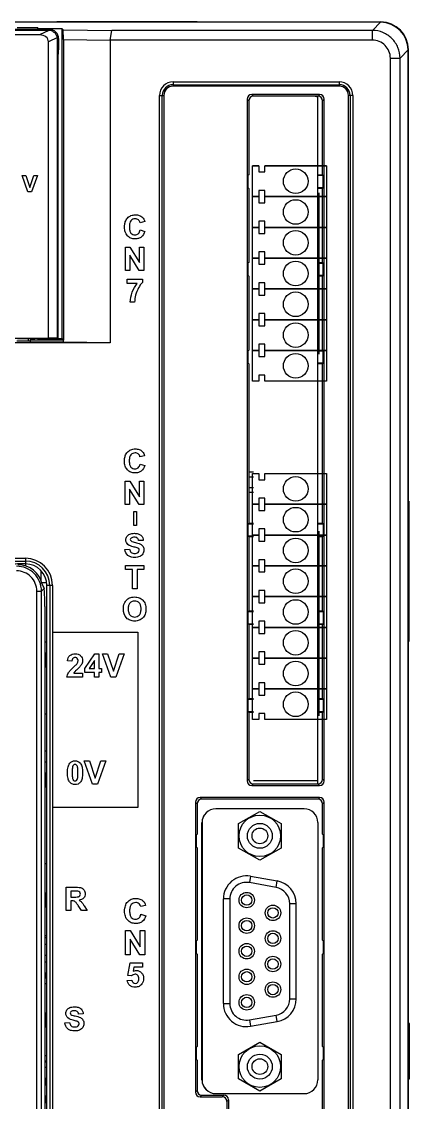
# Model space of a CAD drawing. Extents: x 0 to 94, y 0 to 195.
# Drawn here: x 62.7 to 94.2, y 107.7 to 195.5 of the extents above; entities that cross this region are included whole.
import ezdxf

# ---------------------------------------------------------------- set-up
doc = ezdxf.new("R2010")
doc.units = 0
doc.header["$LTSCALE"] = 4
doc.layers.get('0').update_dxf_attribs({"linetype": 'CONTINUOUS'})

msp = doc.modelspace()

# ---------------------------------------------------------------- linework, layer by layer
at = {"color": 7, "linetype": 'Continuous'}
for p, q in [((5.663, 195.438), (91.913, 195.438)), ((91.888, 195.411), (25.785, 195.411)), ((64.05, 194.976), (62.359, 194.976)), ((64.05, 194.837), (64.05, 194.976)), ((64.05, 194.976), (64.067, 194.889)), ((65.587, 195.468), (76.988, 195.468)), ((91.227, 194.75), (91.888, 195.411)), ((64.988, 194.837), (33.337, 194.837)), ((64.909, 194.758), (33.416, 194.758)), ((64.186, 194.384), (34.139, 194.384)), ((64.067, 194.837), (64.067, 194.889)), ((66.013, 194.889), (64.067, 194.889)), ((64.933, 194.758), (64.186, 194.384)), ((64.988, 194.837), (64.909, 194.758)), ((65.638, 194.182), (64.909, 193.816)), ((65.738, 194.088), (65.658, 194.009)), ((65.738, 194.088), (65.738, 193.188)), ((66.013, 169.721), (66.013, 194.889)), ((66.013, 194.889), (66.101, 194.801)), ((66.135, 194.015), (66.101, 194.801)), ((66.101, 194.801), (70.048, 194.75)), ((69.934, 193.966), (70.048, 194.75)), ((91.227, 194.75), (70.048, 194.75)), ((91.227, 193.967), (91.227, 194.75)), ((64.909, 169.748), (64.909, 193.816)), ((65.658, 169.742), (65.658, 194.009)), ((66.135, 194.015), (66.135, 169.598)), ((66.135, 194.015), (69.934, 193.966)), ((69.934, 193.967), (69.934, 169.363)), ((91.227, 193.967), (69.934, 193.967)), ((65.688, 169.732), (65.688, 192.812)), ((65.698, 193.188), (65.738, 193.188)), ((92.692, 14.623), (92.692, 192.502)), ((92.692, 192.502), (93.475, 192.502)), ((93.475, 192.502), (94.136, 193.163)), ((93.475, 14.623), (93.475, 192.502)), ((94.136, 13.962), (94.136, 193.163)), ((94.163, 13.937), (94.163, 193.188)), ((75.038, 190.57), (75.038, 190.217)), ((75.038, 190.57), (88.538, 190.57)), ((88.538, 190.57), (88.538, 190.217)), ((75.038, 190.345), (88.538, 190.345)), ((88.538, 190.217), (75.038, 190.217)), ((73.935, 17.192), (73.935, 189.467)), ((73.935, 189.467), (74.288, 189.467)), ((74.159, 17.192), (74.159, 189.467)), ((74.288, 189.467), (74.288, 17.192)), ((81.056, 189.165), (81.056, 133.775)), ((81.056, 189.165), (81.188, 189.034)), ((81.188, 189.034), (81.188, 183.032)), ((81.43, 189.539), (81.561, 189.407)), ((86.945, 189.539), (81.43, 189.539)), ((86.814, 189.407), (81.561, 189.407)), ((86.812, 133.532), (86.812, 189.407)), ((86.945, 189.539), (86.814, 189.407)), ((87.319, 189.165), (87.188, 189.034)), ((87.188, 183.032), (87.188, 189.034)), ((87.319, 133.775), (87.319, 189.165)), ((89.288, 17.192), (89.288, 189.467)), ((89.64, 189.467), (89.288, 189.467)), ((89.416, 189.467), (89.416, 17.192)), ((89.64, 189.467), (89.64, 17.192)), ((63.248, 181.633), (62.776, 182.96)), ((62.776, 182.96), (63.066, 182.96)), ((63.066, 182.96), (63.401, 181.978)), ((63.401, 181.978), (63.725, 182.96)), ((64.01, 182.96), (63.538, 181.633)), ((63.725, 182.96), (64.01, 182.96)), ((81.188, 183.032), (81.136, 182.981)), ((81.136, 181.959), (81.136, 182.981)), ((86.812, 183.032), (87.188, 183.032)), ((86.812, 182.98), (87.24, 182.98)), ((87.188, 183.032), (87.24, 182.98)), ((87.24, 181.96), (87.24, 182.98)), ((81.188, 181.907), (81.136, 181.959)), ((81.188, 181.907), (81.188, 175.907)), ((87.24, 181.96), (86.812, 181.96)), ((87.188, 181.907), (86.812, 181.907)), ((87.188, 181.907), (87.24, 181.96)), ((87.188, 175.907), (87.188, 181.907)), ((63.538, 181.633), (63.248, 181.633)), ((72.735, 179.216), (72.356, 179.126)), ((72.369, 178.541), (72.74, 178.423)), ((71.161, 175.258), (71.161, 177.152)), ((71.161, 177.152), (71.533, 177.152)), ((71.533, 177.152), (72.308, 175.887)), ((72.308, 175.887), (72.308, 177.152)), ((72.308, 177.152), (72.664, 177.152)), ((72.664, 177.152), (72.664, 175.258)), ((71.517, 176.493), (71.517, 175.258)), ((72.28, 175.258), (71.517, 176.493)), ((81.188, 175.907), (81.136, 175.856)), ((81.136, 174.834), (81.136, 175.856)), ((86.812, 175.907), (87.188, 175.907)), ((86.812, 175.855), (87.24, 175.855)), ((87.188, 175.907), (87.24, 175.855)), ((87.24, 174.835), (87.24, 175.855)), ((71.517, 175.258), (71.161, 175.258)), ((72.664, 175.258), (72.28, 175.258)), ((81.188, 174.782), (81.136, 174.834)), ((81.188, 174.782), (81.188, 168.782)), ((87.24, 174.835), (86.812, 174.835)), ((87.188, 174.782), (86.812, 174.782)), ((87.188, 174.782), (87.24, 174.835)), ((87.188, 168.782), (87.188, 174.782)), ((71.306, 174.203), (71.306, 174.54)), ((71.306, 174.54), (72.548, 174.54)), ((72.132, 174.203), (71.306, 174.203)), ((72.548, 174.54), (72.548, 174.276)), ((71.911, 172.672), (71.561, 172.672)), ((33.416, 169.748), (64.909, 169.748)), ((62.331, 169.535), (63.45, 169.535)), ((62.382, 169.712), (63.262, 169.712)), ((64.012, 169.719), (63.262, 169.719)), ((63.262, 169.712), (63.262, 169.535)), ((63.45, 169.412), (63.45, 169.719)), ((66.132, 169.598), (63.45, 169.598)), ((64.012, 169.719), (64.012, 169.732)), ((64.012, 169.732), (65.688, 169.732)), ((64.012, 169.721), (66.013, 169.721)), ((65.658, 169.742), (64.909, 169.748)), ((65.688, 169.732), (65.658, 169.742)), ((66.135, 169.598), (66.013, 169.721)), ((66.132, 169.412), (66.132, 169.598)), ((69.934, 169.363), (28.436, 169.363)), ((66.132, 169.412), (63.45, 169.412)), ((69.934, 169.363), (66.132, 169.412)), ((81.188, 168.782), (81.136, 168.731)), ((81.136, 167.709), (81.136, 168.731)), ((86.812, 168.782), (87.188, 168.782)), ((86.812, 168.73), (87.24, 168.73)), ((87.188, 168.782), (87.24, 168.73)), ((87.24, 167.71), (87.24, 168.73)), ((81.188, 167.657), (81.136, 167.709)), ((81.188, 167.657), (81.188, 154.72)), ((87.24, 167.71), (86.812, 167.71)), ((87.188, 167.657), (86.812, 167.657)), ((87.188, 167.657), (87.24, 167.71)), ((87.188, 154.72), (87.188, 167.657)), ((72.727, 160.197), (72.348, 160.106)), ((72.361, 159.521), (72.732, 159.403)), ((71.153, 156.238), (71.153, 158.132)), ((71.153, 158.132), (71.525, 158.132)), ((71.525, 158.132), (72.3, 156.867)), ((72.3, 156.867), (72.3, 158.132)), ((72.3, 158.132), (72.656, 158.132)), ((72.656, 158.132), (72.656, 156.238)), ((81.562, 158.856), (81.188, 158.854)), ((81.188, 158.479), (81.562, 158.481)), ((71.509, 157.473), (71.509, 156.238)), ((72.272, 156.238), (71.509, 157.473)), ((81.188, 157.621), (81.562, 157.619)), ((81.188, 157.246), (81.562, 157.244)), ((94.193, 156.512), (94.193, 145.112)), ((71.509, 156.238), (71.153, 156.238)), ((71.84, 154.527), (71.84, 155.652)), ((71.84, 155.652), (72.065, 155.652)), ((72.065, 155.652), (72.065, 154.527)), ((72.656, 156.238), (72.272, 156.238)), ((81.188, 154.72), (81.135, 154.668)), ((81.135, 153.647), (81.135, 154.668)), ((81.135, 154.668), (81.562, 154.668)), ((81.188, 154.72), (81.562, 154.72)), ((86.812, 154.72), (87.188, 154.72)), ((86.812, 154.661), (87.239, 154.668)), ((87.188, 154.72), (87.239, 154.668)), ((87.239, 154.668), (87.239, 153.647)), ((72.065, 154.527), (71.84, 154.527)), ((72.614, 153.317), (72.232, 153.3)), ((81.562, 153.647), (81.135, 153.647)), ((81.188, 153.595), (81.135, 153.647)), ((81.188, 153.595), (81.188, 147.595)), ((81.562, 153.595), (81.188, 153.595)), ((87.239, 153.647), (86.812, 153.654)), ((87.188, 153.595), (86.812, 153.595)), ((87.188, 153.595), (87.239, 153.647)), ((87.188, 147.595), (87.188, 153.595)), ((71.129, 152.581), (71.501, 152.617)), ((45.047, 151.861), (63.038, 151.861)), ((45.047, 151.637), (63.038, 151.637)), ((63.038, 151.407), (62.863, 151.407)), ((63.038, 151.861), (63.038, 151.236)), ((71.167, 150.952), (71.167, 151.272)), ((71.167, 151.272), (72.672, 151.272)), ((72.672, 151.272), (72.672, 150.952)), ((64.312, 150.056), (64.312, 150.826)), ((71.729, 150.952), (71.167, 150.952)), ((71.729, 149.378), (71.729, 150.952)), ((72.112, 150.952), (72.112, 149.378)), ((72.672, 150.952), (72.112, 150.952)), ((64.342, 149.195), (64.559, 149.412)), ((64.752, 149.875), (64.37, 149.875)), ((64.787, 29.942), (64.787, 149.657)), ((65.241, 149.657), (64.787, 149.657)), ((65.017, 149.657), (65.017, 29.942)), ((65.241, 149.657), (65.241, 29.942)), ((72.112, 149.378), (71.729, 149.378)), ((63.968, 30.885), (63.968, 149.195)), ((63.968, 149.195), (64.342, 149.195)), ((64.342, 30.885), (64.342, 149.195)), ((64.618, 147.957), (64.618, 31.687)), ((81.188, 147.595), (81.135, 147.543)), ((81.135, 146.522), (81.135, 147.543)), ((81.135, 147.543), (81.562, 147.543)), ((81.188, 147.595), (81.562, 147.595)), ((86.812, 147.595), (87.188, 147.595)), ((86.812, 147.536), (87.239, 147.543)), ((87.188, 147.595), (87.239, 147.543)), ((87.239, 147.543), (87.239, 146.522)), ((65.279, 131.62), (65.279, 145.87)), ((65.279, 145.87), (72.179, 145.87)), ((72.179, 145.87), (72.179, 131.62)), ((81.562, 146.522), (81.135, 146.522)), ((81.188, 146.47), (81.135, 146.522)), ((81.188, 146.47), (81.188, 140.47)), ((81.562, 146.47), (81.188, 146.47)), ((87.239, 146.522), (86.812, 146.529)), ((87.188, 146.47), (86.812, 146.47)), ((87.188, 146.47), (87.239, 146.522)), ((87.188, 140.47), (87.188, 146.47)), ((64.787, 145.037), (64.618, 145.037)), ((64.618, 144.175), (64.725, 144.175)), ((64.725, 144.175), (64.725, 143.05)), ((67.868, 142.896), (68.69, 144.099)), ((68.69, 144.099), (68.995, 144.099)), ((68.995, 144.099), (68.995, 142.898)), ((69.966, 142.198), (69.289, 144.091)), ((69.289, 144.091), (69.704, 144.091)), ((69.704, 144.091), (70.183, 142.69)), ((70.183, 142.69), (70.647, 144.091)), ((71.053, 144.091), (70.374, 142.198)), ((70.647, 144.091), (71.053, 144.091)), ((66.818, 143.502), (66.456, 143.539)), ((68.643, 143.545), (68.208, 142.898)), ((68.643, 142.898), (68.643, 143.545)), ((64.618, 143.05), (64.725, 143.05)), ((66.965, 142.535), (67.686, 142.535)), ((67.686, 142.535), (67.686, 142.198)), ((67.868, 142.579), (67.868, 142.896)), ((68.643, 142.579), (67.868, 142.579)), ((68.208, 142.898), (68.643, 142.898)), ((68.643, 142.198), (68.643, 142.579)), ((68.995, 142.898), (69.23, 142.898)), ((68.995, 142.579), (68.995, 142.198)), ((69.23, 142.579), (68.995, 142.579)), ((69.23, 142.898), (69.23, 142.579)), ((67.686, 142.198), (66.413, 142.198)), ((68.995, 142.198), (68.643, 142.198)), ((70.374, 142.198), (69.966, 142.198)), ((81.188, 140.47), (81.135, 140.418)), ((81.135, 139.397), (81.135, 140.418)), ((81.135, 140.418), (81.562, 140.418)), ((81.188, 140.47), (81.562, 140.47)), ((86.812, 140.47), (87.188, 140.47)), ((86.812, 140.411), (87.239, 140.418)), ((87.188, 140.47), (87.239, 140.418)), ((87.239, 140.418), (87.239, 139.397)), ((64.787, 139.188), (64.618, 139.188)), ((81.562, 139.397), (81.135, 139.397)), ((81.188, 139.345), (81.135, 139.397)), ((81.188, 139.345), (81.188, 133.906)), ((81.562, 139.345), (81.188, 139.345)), ((87.239, 139.397), (86.812, 139.404)), ((87.188, 139.345), (86.812, 139.345)), ((87.188, 139.345), (87.239, 139.397)), ((87.188, 133.906), (87.188, 139.345)), ((64.618, 136.229), (64.787, 136.229)), ((64.618, 136.229), (64.787, 136.229)), ((64.618, 135.329), (64.787, 135.329)), ((64.618, 135.329), (64.787, 135.329)), ((68.495, 133.506), (67.818, 135.4)), ((67.818, 135.4), (68.233, 135.4)), ((68.233, 135.4), (68.712, 133.998)), ((68.712, 133.998), (69.176, 135.4)), ((69.581, 135.4), (68.903, 133.506)), ((69.176, 135.4), (69.581, 135.4)), ((64.618, 134.425), (64.725, 134.425)), ((64.725, 134.425), (64.725, 133.3)), ((68.903, 133.506), (68.495, 133.506)), ((81.056, 133.775), (81.188, 133.906)), ((81.43, 133.401), (81.561, 133.532)), ((81.561, 133.532), (86.814, 133.532)), ((86.812, 133.787), (81.562, 133.787)), ((86.945, 133.401), (86.814, 133.532)), ((87.319, 133.775), (87.188, 133.906)), ((64.618, 133.3), (64.725, 133.3)), ((81.43, 133.401), (86.945, 133.401)), ((76.856, 132.045), (76.856, 108.485)), ((76.856, 132.045), (76.988, 131.914)), ((76.988, 131.914), (76.988, 129.452)), ((86.945, 132.419), (77.23, 132.419)), ((77.23, 132.419), (77.361, 132.287)), ((86.814, 132.287), (77.361, 132.287)), ((86.945, 132.419), (86.814, 132.287)), ((87.319, 132.045), (87.188, 131.914)), ((87.188, 129.452), (87.188, 131.914)), ((87.319, 29.412), (87.319, 132.045)), ((72.179, 131.62), (65.279, 131.62)), ((85.684, 131.5), (78.506, 131.5)), ((80.366, 130.304), (82.087, 131.297)), ((82.087, 131.297), (83.809, 130.304)), ((77.382, 109.487), (77.382, 130.375)), ((77.389, 130.382), (77.389, 109.48)), ((80.366, 128.316), (80.366, 130.304)), ((83.809, 130.304), (83.809, 128.316)), ((86.801, 130.382), (86.801, 109.487)), ((76.988, 129.452), (76.936, 129.401)), ((76.936, 128.379), (76.936, 129.401)), ((87.188, 129.452), (87.239, 129.401)), ((87.239, 129.401), (87.239, 128.379)), ((76.988, 128.327), (76.936, 128.379)), ((76.988, 128.327), (76.988, 120.827)), ((82.087, 127.322), (80.366, 128.316)), ((83.809, 128.316), (82.087, 127.322)), ((87.188, 128.327), (87.239, 128.379)), ((87.188, 120.827), (87.188, 128.327)), ((64.787, 127.037), (64.618, 127.037)), ((81.326, 126.027), (81.234, 125.509)), ((81.326, 126.027), (83.501, 125.643)), ((83.409, 125.126), (83.501, 125.643)), ((66.348, 123.243), (66.348, 125.137)), ((66.348, 125.137), (67.153, 125.137)), ((66.731, 124.817), (66.731, 124.336)), ((67.029, 124.817), (66.731, 124.817)), ((83.409, 125.126), (81.234, 125.509)), ((64.618, 124.675), (64.725, 124.675)), ((64.725, 124.675), (64.725, 123.55)), ((66.731, 124.336), (67.013, 124.336)), ((66.731, 124.034), (66.731, 123.243)), ((66.808, 124.034), (66.731, 124.034)), ((79.65, 124.18), (79.125, 124.18)), ((79.125, 115.682), (79.125, 124.18)), ((79.65, 124.18), (79.65, 115.682)), ((64.618, 123.55), (64.725, 123.55)), ((66.731, 123.243), (66.348, 123.243)), ((67.594, 123.243), (67.317, 123.655)), ((68.051, 123.243), (67.594, 123.243)), ((67.82, 123.613), (68.051, 123.243)), ((72.809, 123.651), (72.415, 123.556)), ((72.428, 122.947), (72.815, 122.824)), ((85.05, 123.796), (84.525, 123.796)), ((84.525, 116.066), (84.525, 123.796)), ((85.05, 116.066), (85.05, 123.796)), ((64.787, 121.187), (64.618, 121.187)), ((71.17, 119.635), (71.17, 121.608)), ((71.17, 121.608), (71.557, 121.608)), ((71.557, 121.608), (72.365, 120.29)), ((72.365, 120.29), (72.365, 121.608)), ((72.365, 121.608), (72.735, 121.608)), ((72.735, 121.608), (72.735, 119.635)), ((64.618, 121.041), (64.787, 121.041)), ((64.618, 121.041), (64.787, 121.041)), ((64.618, 120.512), (64.787, 120.512)), ((64.618, 120.512), (64.787, 120.512)), ((71.54, 120.922), (71.54, 119.635)), ((72.335, 119.635), (71.54, 120.922)), ((76.988, 120.827), (76.936, 120.776)), ((76.936, 119.754), (76.936, 120.776)), ((87.188, 120.827), (87.239, 120.776)), ((87.239, 120.776), (87.239, 119.754)), ((64.618, 119.612), (64.787, 119.612)), ((64.618, 119.612), (64.787, 119.612)), ((71.54, 119.635), (71.17, 119.635)), ((72.735, 119.635), (72.335, 119.635)), ((76.988, 119.702), (76.936, 119.754)), ((76.988, 119.702), (76.988, 112.202)), ((87.188, 119.702), (87.239, 119.754)), ((87.188, 112.202), (87.188, 119.702)), ((64.618, 119.084), (64.787, 119.084)), ((64.618, 119.084), (64.787, 119.084)), ((71.362, 117.968), (71.556, 118.995)), ((71.556, 118.995), (72.556, 118.995)), ((71.843, 118.641), (71.784, 118.305)), ((72.556, 118.641), (71.843, 118.641)), ((72.556, 118.995), (72.556, 118.641)), ((64.618, 118.184), (64.787, 118.184)), ((64.618, 118.184), (64.787, 118.184)), ((64.618, 117.775), (64.787, 117.775)), ((64.725, 118.184), (64.725, 117.775)), ((71.669, 117.923), (71.362, 117.968)), ((64.787, 117.287), (64.618, 117.287)), ((71.317, 117.556), (71.694, 117.595)), ((84.525, 116.066), (85.05, 116.066)), ((79.125, 115.682), (79.65, 115.682)), ((64.618, 114.925), (64.725, 114.925)), ((64.725, 114.925), (64.725, 113.8)), ((67.736, 114.846), (67.353, 114.829)), ((81.234, 114.353), (83.409, 114.737)), ((81.234, 114.353), (81.326, 113.836)), ((81.326, 113.836), (83.501, 114.219)), ((83.501, 114.219), (83.409, 114.737)), ((64.618, 113.8), (64.725, 113.8)), ((66.25, 114.11), (66.622, 114.146)), ((94.238, 114.062), (94.163, 114.062)), ((94.163, 114.062), (94.238, 114.062)), ((94.238, 109.562), (94.238, 114.062)), ((80.366, 111.554), (82.087, 112.547)), ((82.087, 112.547), (83.809, 111.554)), ((76.988, 112.202), (76.936, 112.151)), ((76.936, 111.129), (76.936, 112.151)), ((80.366, 109.566), (80.366, 111.554)), ((83.809, 111.554), (83.809, 109.566)), ((87.188, 112.202), (87.239, 112.151)), ((87.239, 112.151), (87.239, 111.129)), ((64.787, 111.438), (64.618, 111.438)), ((64.618, 111.04), (64.787, 111.04)), ((64.618, 111.04), (64.787, 111.04)), ((64.618, 110.935), (64.787, 110.935)), ((64.725, 111.04), (64.725, 110.935)), ((76.988, 111.077), (76.936, 111.129)), ((76.988, 111.077), (76.988, 108.616)), ((87.188, 111.077), (87.239, 111.129)), ((87.188, 29.544), (87.188, 111.077)), ((64.618, 110.511), (64.787, 110.511)), ((64.618, 110.511), (64.787, 110.511)), ((64.618, 109.611), (64.787, 109.611)), ((64.618, 109.611), (64.787, 109.611)), ((64.618, 109.082), (64.787, 109.082)), ((64.618, 109.082), (64.787, 109.082)), ((64.725, 109.611), (64.725, 109.082)), ((82.087, 108.572), (80.366, 109.566)), ((83.809, 109.566), (82.087, 108.572)), ((94.238, 109.562), (94.163, 109.562)), ((94.163, 109.562), (94.238, 109.562)), ((64.618, 108.182), (64.787, 108.182)), ((64.618, 108.182), (64.787, 108.182)), ((64.725, 108.182), (64.725, 107.654)), ((76.856, 108.485), (76.988, 108.616)), ((77.23, 108.111), (77.361, 108.242)), ((77.23, 108.111), (79.033, 108.111)), ((77.361, 108.242), (79.164, 108.242)), ((78.506, 108.362), (85.676, 108.362)), ((79.164, 108.242), (79.033, 108.111)), ((64.618, 107.654), (64.787, 107.654)), ((64.618, 107.654), (64.787, 107.654)), ((79.538, 107.869), (79.406, 107.738)), ((79.406, 107.738), (79.406, 54.912)), ((79.538, 107.869), (79.538, 54.781))]:
    msp.add_line(p, q, dxfattribs=at)
for p, q in [((81.5, 181.25), (81.5, 183.75)), ((81.5, 183.75), (82, 183.75)), ((82, 183.75), (81.5, 183.75)), ((82, 183.75), (82, 183.25)), ((82.5, 183.25), (82.5, 183.75)), ((82.5, 183.75), (87.5, 183.75)), ((87.5, 183.75), (82.5, 183.75)), ((87.5, 183.75), (87.5, 181.25)), ((82, 183.25), (82.5, 183.25)), ((81.5, 178.75), (81.5, 181.25)), ((81.5, 181.25), (82, 181.25)), ((82, 181.25), (81.5, 181.25)), ((82.5, 181.75), (82, 181.75)), ((82, 181.75), (82, 181.25)), ((82, 181.25), (82, 180.75)), ((82.5, 181.25), (82.5, 181.75)), ((82.5, 180.75), (82.5, 181.25)), ((82.5, 181.25), (87.5, 181.25)), ((87.5, 181.25), (82.5, 181.25)), ((86.875, 181.562), (86.875, 179.688)), ((87.5, 181.25), (87.5, 178.75)), ((82, 180.75), (82.5, 180.75)), ((82.5, 179.25), (82, 179.25)), ((82, 179.25), (82, 178.75)), ((82.5, 178.75), (82.5, 179.25)), ((86.875, 179.688), (86.875, 177.812)), ((81.5, 176.25), (81.5, 178.75)), ((81.5, 178.75), (82, 178.75)), ((82, 178.75), (81.5, 178.75)), ((82, 178.75), (82, 178.25)), ((82.5, 178.25), (82.5, 178.75)), ((82.5, 178.75), (87.5, 178.75)), ((87.5, 178.75), (82.5, 178.75)), ((87.5, 178.75), (87.5, 176.25)), ((82, 178.25), (82.5, 178.25)), ((86.875, 177.812), (86.875, 175.938)), ((82.5, 176.75), (82, 176.75)), ((82, 176.75), (82, 176.25)), ((82.5, 176.25), (82.5, 176.75)), ((81.5, 173.75), (81.5, 176.25)), ((81.5, 176.25), (82, 176.25)), ((82, 176.25), (81.5, 176.25)), ((82, 176.25), (82, 175.75)), ((82, 175.75), (82.5, 175.75)), ((82.5, 175.75), (82.5, 176.25)), ((82.5, 176.25), (87.5, 176.25)), ((87.5, 176.25), (82.5, 176.25)), ((86.875, 175.938), (86.875, 174.062)), ((87.5, 176.25), (87.5, 173.75)), ((82.5, 174.25), (82, 174.25)), ((82, 174.25), (82, 173.75)), ((82.5, 173.75), (82.5, 174.25)), ((86.875, 174.062), (86.875, 172.188)), ((81.5, 171.25), (81.5, 173.75)), ((81.5, 173.75), (82, 173.75)), ((82, 173.75), (81.5, 173.75)), ((82, 173.75), (82, 173.25)), ((82, 173.25), (82.5, 173.25)), ((82.5, 173.25), (82.5, 173.75)), ((82.5, 173.75), (87.5, 173.75)), ((87.5, 173.75), (82.5, 173.75)), ((87.5, 173.75), (87.5, 171.25)), ((86.875, 172.188), (86.875, 170.312)), ((81.5, 168.75), (81.5, 171.25)), ((81.5, 171.25), (82, 171.25)), ((82, 171.25), (81.5, 171.25)), ((82.5, 171.75), (82, 171.75)), ((82, 171.75), (82, 171.25)), ((82, 171.25), (82, 170.75)), ((82.5, 171.25), (82.5, 171.75)), ((82.5, 170.75), (82.5, 171.25)), ((82.5, 171.25), (87.5, 171.25)), ((87.5, 171.25), (82.5, 171.25)), ((87.5, 171.25), (87.5, 168.75)), ((82, 170.75), (82.5, 170.75)), ((86.875, 170.312), (86.875, 168.438)), ((81.5, 166.25), (81.5, 168.75)), ((81.5, 168.75), (82, 168.75)), ((82, 168.75), (81.5, 168.75)), ((82.5, 169.25), (82, 169.25)), ((82, 169.25), (82, 168.75)), ((82, 168.75), (82, 168.25)), ((82.5, 168.75), (82.5, 169.25)), ((82.5, 168.25), (82.5, 168.75)), ((82.5, 168.75), (87.5, 168.75)), ((87.5, 168.75), (82.5, 168.75)), ((87.5, 168.75), (87.5, 166.25)), ((82, 168.25), (82.5, 168.25)), ((82, 166.25), (81.5, 166.25)), ((82.5, 166.75), (82, 166.75)), ((82, 166.75), (82, 166.25)), ((82.5, 166.25), (82.5, 166.75)), ((87.5, 166.25), (82.5, 166.25)), ((81.5, 156.25), (81.5, 158.75)), ((81.5, 158.75), (82, 158.75)), ((82, 158.75), (82, 158.25)), ((82, 158.25), (82.5, 158.25)), ((82.5, 158.25), (82.5, 158.75)), ((82.5, 158.75), (87.5, 158.75)), ((87.5, 158.75), (87.5, 156.25)), ((82.5, 156.75), (82, 156.75)), ((82, 156.75), (82, 156.25)), ((82.5, 156.25), (82.5, 156.75)), ((81.5, 153.75), (81.5, 156.25)), ((81.5, 156.25), (82, 156.25)), ((82, 156.25), (81.5, 156.25)), ((82, 156.25), (82, 155.75)), ((82, 155.75), (82.5, 155.75)), ((82.5, 155.75), (82.5, 156.25)), ((82.5, 156.25), (87.5, 156.25)), ((87.5, 156.25), (82.5, 156.25)), ((87.5, 156.25), (87.5, 153.75)), ((81.5, 151.25), (81.5, 153.75)), ((81.5, 153.75), (82, 153.75)), ((82, 153.75), (81.5, 153.75)), ((82.5, 154.25), (82, 154.25)), ((82, 154.25), (82, 153.75)), ((82, 153.75), (82, 153.25)), ((82.5, 153.75), (82.5, 154.25)), ((82.5, 153.25), (82.5, 153.75)), ((82.5, 153.75), (87.5, 153.75)), ((87.5, 153.75), (82.5, 153.75)), ((86.875, 154.062), (86.875, 152.188)), ((87.5, 153.75), (87.5, 151.25)), ((82, 153.25), (82.5, 153.25)), ((86.875, 152.188), (86.875, 150.312)), ((81.5, 148.75), (81.5, 151.25)), ((81.5, 151.25), (82, 151.25)), ((82, 151.25), (81.5, 151.25)), ((82.5, 151.75), (82, 151.75)), ((82, 151.75), (82, 151.25)), ((82, 151.25), (82, 150.75)), ((82.5, 151.25), (82.5, 151.75)), ((82.5, 150.75), (82.5, 151.25)), ((82.5, 151.25), (87.5, 151.25)), ((87.5, 151.25), (82.5, 151.25)), ((87.5, 151.25), (87.5, 148.75)), ((82, 150.75), (82.5, 150.75)), ((86.875, 150.312), (86.875, 148.438)), ((81.5, 146.25), (81.5, 148.75)), ((81.5, 148.75), (82, 148.75)), ((82, 148.75), (81.5, 148.75)), ((82.5, 149.25), (82, 149.25)), ((82, 149.25), (82, 148.75)), ((82, 148.75), (82, 148.25)), ((82.5, 148.75), (82.5, 149.25)), ((82.5, 148.25), (82.5, 148.75)), ((82.5, 148.75), (87.5, 148.75)), ((87.5, 148.75), (82.5, 148.75)), ((86.875, 148.438), (86.875, 146.562)), ((87.5, 148.75), (87.5, 146.25)), ((82, 148.25), (82.5, 148.25)), ((82.5, 146.75), (82, 146.75)), ((82, 146.75), (82, 146.25)), ((82.5, 146.25), (82.5, 146.75)), ((81.5, 143.75), (81.5, 146.25)), ((81.5, 146.25), (82, 146.25)), ((82, 146.25), (81.5, 146.25)), ((82, 146.25), (82, 145.75)), ((82.5, 145.75), (82.5, 146.25)), ((82.5, 146.25), (87.5, 146.25)), ((87.5, 146.25), (82.5, 146.25)), ((86.875, 146.562), (86.875, 144.688)), ((87.5, 146.25), (87.5, 143.75)), ((82, 145.75), (82.5, 145.75)), ((82.5, 144.25), (82, 144.25)), ((82, 144.25), (82, 143.75)), ((82.5, 143.75), (82.5, 144.25)), ((86.875, 144.688), (86.875, 142.812)), ((81.5, 141.25), (81.5, 143.75)), ((81.5, 143.75), (82, 143.75)), ((82, 143.75), (81.5, 143.75)), ((82, 143.75), (82, 143.25)), ((82, 143.25), (82.5, 143.25)), ((82.5, 143.25), (82.5, 143.75)), ((82.5, 143.75), (87.5, 143.75)), ((87.5, 143.75), (82.5, 143.75)), ((87.5, 143.75), (87.5, 141.25)), ((86.875, 142.812), (86.875, 140.938)), ((82.5, 141.75), (82, 141.75)), ((82, 141.75), (82, 141.25)), ((82.5, 141.25), (82.5, 141.75)), ((81.5, 138.75), (81.5, 141.25)), ((81.5, 141.25), (82, 141.25)), ((82, 141.25), (81.5, 141.25)), ((82, 141.25), (82, 140.75)), ((82, 140.75), (82.5, 140.75)), ((82.5, 140.75), (82.5, 141.25)), ((82.5, 141.25), (87.5, 141.25)), ((87.5, 141.25), (82.5, 141.25)), ((86.875, 140.938), (86.875, 139.062)), ((87.5, 141.25), (87.5, 138.75)), ((82, 138.75), (81.5, 138.75)), ((82.5, 139.25), (82, 139.25)), ((82, 139.25), (82, 138.75)), ((82.5, 138.75), (82.5, 139.25)), ((87.5, 138.75), (82.5, 138.75))]:
    msp.add_line(p, q)
for centre in [(85, 182.5), (85, 180), (85, 177.5), (85, 175), (85, 172.5), (85, 170), (85, 167.5), (85, 157.5), (85, 155), (85, 152.5), (85, 150), (85, 147.5), (85, 145), (85, 142.5), (85, 140)]:
    msp.add_circle(centre, 1)
for centre, radius in [((82.087, 129.31), 1.688), ((82.087, 129.31), 1.012), ((82.087, 129.31), 0.637), ((81.022, 124.09), 0.628), ((81.022, 124.09), 0.422), ((83.152, 123.051), 0.628), ((83.152, 123.051), 0.422), ((81.022, 122.012), 0.628), ((81.022, 122.012), 0.422), ((83.152, 120.974), 0.628), ((83.152, 120.974), 0.422), ((81.022, 119.935), 0.628), ((81.022, 119.935), 0.422), ((83.152, 118.896), 0.628), ((83.152, 118.896), 0.422), ((81.022, 117.858), 0.628), ((81.022, 117.858), 0.422), ((83.152, 116.819), 0.628), ((83.152, 116.819), 0.422), ((81.022, 115.78), 0.628), ((81.022, 115.78), 0.422), ((82.087, 110.56), 1.688), ((82.087, 110.56), 1.012), ((82.087, 110.56), 0.637)]:
    msp.add_circle(centre, radius, dxfattribs=at)
for centre, radius, start, end in [((91.913, 193.188), 2.25, 0, 90), ((75.038, 189.467), 1.103, 90, 180), ((88.538, 189.467), 1.103, 0, 90), ((75.038, 189.467), 0.878, 90, 180), ((75.038, 189.467), 0.75, 90, 180), ((88.538, 189.467), 0.878, 0, 90), ((88.538, 189.467), 0.75, 0, 90), ((85.837, 184.949), 4.5, 77.61247, 83.42462), ((63.038, 149.657), 2.204, 0, 90), ((63.038, 149.657), 1.979, 0, 90), ((63.038, 149.657), 1.749, 0, 90), ((78.507, 130.375), 1.125, 130.0993, 180), ((78.506, 130.382), 1.117, 90, 180), ((85.684, 130.382), 1.117, 0, 90), ((81, 124.18), 1.875, 80, 180), ((83.175, 123.796), 1.875, 0, 80), ((81, 124.18), 1.35, 79.99999, 180.00001), ((83.175, 123.796), 1.35, 0.00004, 79.99996), ((83.175, 116.066), 1.35, 280.00004, 359.99996), ((83.175, 116.066), 1.875, 280, 0), ((81, 115.682), 1.875, 180, 280), ((81, 115.682), 1.35, 179.99999, 280.00001), ((78.507, 109.487), 1.125, 180, 229.89984), ((78.506, 109.48), 1.117, 180, 270), ((85.676, 109.487), 1.125, 270, 0)]:
    msp.add_arc(centre, radius, start, end, dxfattribs=at)
for centre, major_axis, ratio, start_param, end_param in [((91.884, 193.159), (1.594, 1.594), 0.998099, -0.784447, 0.784447), ((63.834, 193.54), (-1.021, -0.511), 0.656782, 2.823714, 4.060755), ((64.868, 193.968), (0.318, 0.733), 0.928326, 0.349644, 0.382645), ((64.987, 194.087), (0.531, 0.531), 0.999315, -0.785056, 0.785056), ((64.889, 193.989), (0.711, 0.306), 0.963653, -0.392528, -0.159225), ((65.698, 192.812), (0, 0.375), 0.026186, 0, 1.570796), ((81.433, 189.162), (0.267, -0.267), 0.992433, 2.359993, 3.923193), ((81.564, 189.031), (0.267, -0.267), 0.992433, 2.359993, 3.923193), ((86.811, 189.031), (-0.267, -0.267), 0.992433, 2.359993, 3.923193), ((86.942, 189.162), (0.267, 0.267), 0.992433, -0.7816, 0.7816), ((63.656, 169.722), (0.206, 0), 0.043661, 3.761821, 5.573516), ((62.863, 151.374), (0.75, 0), 0.043661, 1.570796, 2.879793), ((62.429, 149.305), (1.436, 1.436), 0.997265, -0.561581, 0.784029), ((62.533, 149.409), (2.024, -0.685), 0.69432, 0.469516, 0.678456), ((64.54, 147.957), (0, 1.5), 0.052408, -1.570796, -0.244922), ((81.433, 133.778), (0.267, 0.267), 0.992433, 2.359993, 3.923193), ((81.564, 133.909), (0.267, 0.267), 0.992433, 2.359993, 3.923193), ((86.811, 133.909), (-0.267, 0.267), 0.992433, 2.359993, 3.923193), ((86.942, 133.778), (0.267, -0.267), 0.992433, -0.7816, 0.7816), ((77.233, 132.042), (0.267, -0.267), 0.992433, 2.359993, 3.923193), ((77.364, 131.911), (0.267, -0.267), 0.992433, 2.359993, 3.923193), ((86.811, 131.911), (-0.267, -0.267), 0.992433, 2.359993, 3.923193), ((86.942, 132.042), (0.267, 0.267), 0.992433, -0.7816, 0.7816), ((77.233, 108.488), (0.267, 0.267), 0.992433, 2.359993, 3.923193), ((77.364, 108.619), (0.267, 0.267), 0.992433, 2.359993, 3.923193), ((79.03, 107.735), (-0.267, -0.267), 0.992433, 2.359993, 3.923193), ((79.161, 107.866), (0.267, 0.267), 0.992433, -0.7816, 0.7816)]:
    msp.add_ellipse(centre, major_axis=major_axis, ratio=ratio, start_param=start_param, end_param=end_param, dxfattribs=at)
for points, knots in [([(65.638, 194.182), (65.618, 194.26), (65.554, 194.412), (65.39, 194.598), (65.176, 194.722), (65.014, 194.755), (64.933, 194.758)], [0, 0, 0, 0, 0.248634, 0.500091, 0.750257, 1, 1, 1, 1]), ([(93.475, 192.502), (93.475, 192.794), (93.357, 193.385), (92.857, 194.132), (92.11, 194.633), (91.519, 194.75), (91.227, 194.75)], [0, 0, 0, 0, 0.250023, 0.499997, 0.749974, 1, 1, 1, 1]), ([(92.692, 192.502), (92.692, 192.693), (92.616, 193.078), (92.29, 193.565), (91.803, 193.891), (91.418, 193.967), (91.227, 193.967)], [0, 0, 0, 0, 0.250024, 0.500009, 0.749966, 1, 1, 1, 1]), ([(72.74, 178.423), (72.692, 178.249), (72.557, 177.991), (72.226, 177.833), (71.931, 177.798), (71.604, 177.85), (71.31, 178.057), (71.157, 178.32), (71.099, 178.568), (71.086, 178.778), (71.098, 178.978), (71.124, 179.104), (71.139, 179.156)], [0, 0, 0, 0, 0.186077, 0.272669, 0.369265, 0.489564, 0.605613, 0.727841, 0.794395, 0.867411, 0.944385, 1, 1, 1, 1]), ([(71.139, 179.156), (71.143, 179.169), (71.183, 179.298), (71.31, 179.522), (71.561, 179.697), (71.79, 179.761), (72.019, 179.779), (72.29, 179.743), (72.47, 179.633), (72.541, 179.565)], [0, 0, 0, 0, 0.02339, 0.233976, 0.433098, 0.535572, 0.645554, 0.830204, 1, 1, 1, 1]), ([(72.356, 179.126), (72.336, 179.214), (72.263, 179.344), (72.098, 179.431), (71.94, 179.452), (71.762, 179.421), (71.595, 179.295), (71.517, 179.123), (71.489, 178.954), (71.482, 178.8), (71.489, 178.644), (71.505, 178.542), (71.517, 178.496)], [0, 0, 0, 0, 0.154584, 0.231011, 0.312196, 0.422886, 0.530382, 0.656235, 0.733861, 0.823679, 0.918657, 1, 1, 1, 1]), ([(71.517, 178.496), (71.535, 178.422), (71.591, 178.29), (71.758, 178.163), (71.978, 178.119), (72.261, 178.215), (72.344, 178.429), (72.369, 178.541)], [0, 0, 0, 0, 0.184114, 0.336855, 0.492596, 0.720376, 1, 1, 1, 1]), ([(71.561, 172.672), (71.567, 172.944), (71.688, 173.493), (71.958, 173.984), (72.132, 174.203)], [0, 0, 0, 0, 0.494128, 1, 1, 1, 1]), ([(72.548, 174.276), (72.421, 174.151), (72.199, 173.817), (71.978, 173.272), (71.91, 172.863), (71.911, 172.672)], [0, 0, 0, 0, 0.304251, 0.672989, 1, 1, 1, 1]), ([(71.131, 160.136), (71.135, 160.149), (71.175, 160.278), (71.302, 160.503), (71.553, 160.677), (71.782, 160.741), (72.011, 160.759), (72.282, 160.723), (72.462, 160.613), (72.533, 160.546)], [0, 0, 0, 0, 0.02339, 0.233976, 0.433098, 0.535572, 0.645554, 0.830204, 1, 1, 1, 1]), ([(72.732, 159.403), (72.684, 159.23), (72.549, 158.971), (72.218, 158.813), (71.923, 158.778), (71.596, 158.83), (71.302, 159.038), (71.148, 159.3), (71.091, 159.549), (71.078, 159.759), (71.09, 159.958), (71.116, 160.084), (71.131, 160.136)], [0, 0, 0, 0, 0.186077, 0.272669, 0.369265, 0.489564, 0.605613, 0.727841, 0.794395, 0.867411, 0.944385, 1, 1, 1, 1]), ([(72.348, 160.106), (72.328, 160.195), (72.255, 160.324), (72.09, 160.412), (71.932, 160.433), (71.754, 160.401), (71.587, 160.276), (71.509, 160.104), (71.481, 159.934), (71.474, 159.78), (71.481, 159.624), (71.497, 159.522), (71.509, 159.476)], [0, 0, 0, 0, 0.154584, 0.231011, 0.312196, 0.422886, 0.530382, 0.656235, 0.733861, 0.823679, 0.918657, 1, 1, 1, 1]), ([(71.509, 159.476), (71.527, 159.402), (71.583, 159.271), (71.75, 159.143), (71.97, 159.099), (72.252, 159.195), (72.336, 159.41), (72.361, 159.521)], [0, 0, 0, 0, 0.184114, 0.336855, 0.492596, 0.720376, 1, 1, 1, 1]), ([(71.372, 152.981), (71.268, 153.075), (71.152, 153.318), (71.258, 153.657), (71.472, 153.822), (71.694, 153.882), (71.926, 153.898), (72.184, 153.874), (72.369, 153.787), (72.437, 153.724), (72.443, 153.718)], [0, 0, 0, 0, 0.211792, 0.354703, 0.508556, 0.598196, 0.700783, 0.859914, 0.987814, 1, 1, 1, 1]), ([(71.624, 153.506), (71.588, 153.48), (71.538, 153.389), (71.587, 153.301), (71.62, 153.273)], [0, 0, 0, 0, 0.507779, 1, 1, 1, 1]), ([(72.232, 153.3), (72.219, 153.378), (72.173, 153.502), (72.017, 153.568), (71.882, 153.578), (71.743, 153.567), (71.657, 153.53), (71.624, 153.506)], [0, 0, 0, 0, 0.308245, 0.454946, 0.641542, 0.837806, 1, 1, 1, 1]), ([(71.971, 153.147), (72.112, 153.113), (72.305, 153.069), (72.507, 152.933), (72.636, 152.778), (72.696, 152.513), (72.62, 152.246), (72.473, 152.079), (72.319, 151.99), (72.126, 151.94), (71.901, 151.925), (71.739, 151.938), (71.655, 151.956)], [0, 0, 0, 0, 0.183996, 0.245547, 0.30547, 0.437105, 0.571718, 0.641603, 0.713847, 0.795463, 0.891576, 1, 1, 1, 1]), ([(71.655, 151.956), (71.634, 151.961), (71.527, 151.989), (71.26, 152.121), (71.15, 152.404), (71.129, 152.581)], [0, 0, 0, 0, 0.074037, 0.380661, 1, 1, 1, 1]), ([(71.501, 152.617), (71.519, 152.516), (71.578, 152.361), (71.762, 152.265), (71.916, 152.249), (72.068, 152.263), (72.222, 152.333), (72.292, 152.455), (72.285, 152.536), (72.284, 152.546)], [0, 0, 0, 0, 0.27135, 0.392802, 0.532433, 0.676599, 0.791782, 0.973285, 1, 1, 1, 1]), ([(72.284, 152.546), (72.278, 152.577), (72.244, 152.658), (72.16, 152.694), (72.109, 152.711)], [0, 0, 0, 0, 0.361515, 1, 1, 1, 1]), ([(64.342, 149.195), (64.342, 149.458), (64.237, 149.99), (63.787, 150.662), (63.115, 151.112), (62.583, 151.217), (62.32, 151.218)], [0, 0, 0, 0, 0.249965, 0.500006, 0.750046, 1, 1, 1, 1]), ([(63.968, 149.195), (63.968, 149.41), (63.882, 149.843), (63.515, 150.391), (62.968, 150.758), (62.534, 150.843), (62.32, 150.843)], [0, 0, 0, 0, 0.249969, 0.500006, 0.750042, 1, 1, 1, 1]), ([(71.082, 148.213), (71.124, 148.308), (71.241, 148.481), (71.411, 148.605), (71.503, 148.643)], [0, 0, 0, 0, 0.512688, 1, 1, 1, 1]), ([(71.503, 148.643), (71.564, 148.669), (71.699, 148.707), (71.965, 148.728), (72.288, 148.683), (72.604, 148.475), (72.764, 148.203), (72.823, 147.949), (72.837, 147.737), (72.823, 147.525), (72.764, 147.272), (72.606, 147.002), (72.401, 146.867), (72.292, 146.824)], [0, 0, 0, 0, 0.064953, 0.136385, 0.261367, 0.376421, 0.495134, 0.560153, 0.631802, 0.702881, 0.767446, 0.88551, 1, 1, 1, 1]), ([(72.292, 146.824), (72.234, 146.802), (72.11, 146.769), (71.916, 146.754), (71.72, 146.769), (71.481, 146.831), (71.106, 147.072), (70.995, 147.476), (70.995, 147.727)], [0, 0, 0, 0, 0.098129, 0.204327, 0.311734, 0.410662, 0.598028, 1, 1, 1, 1]), ([(72.437, 147.776), (72.436, 147.816), (72.43, 147.902), (72.4, 148.061), (72.313, 148.236), (72.13, 148.368), (71.915, 148.403), (71.699, 148.367), (71.514, 148.235), (71.429, 148.057), (71.395, 147.887), (71.389, 147.791), (71.389, 147.74)], [0, 0, 0, 0, 0.066043, 0.138732, 0.262122, 0.372994, 0.490157, 0.607626, 0.719596, 0.843828, 0.917053, 1, 1, 1, 1]), ([(71.389, 147.74), (71.389, 147.644), (71.408, 147.47), (71.519, 147.247), (71.701, 147.112), (71.915, 147.073), (72.128, 147.111), (72.309, 147.246), (72.399, 147.424), (72.432, 147.596), (72.437, 147.704), (72.437, 147.765), (72.437, 147.776)], [0, 0, 0, 0, 0.149135, 0.27035, 0.379778, 0.490825, 0.601593, 0.710105, 0.831971, 0.903297, 0.984056, 1, 1, 1, 1]), ([(66.456, 143.539), (66.473, 143.696), (66.566, 143.945), (66.855, 144.081), (67.09, 144.109), (67.33, 144.08), (67.594, 143.93), (67.693, 143.685), (67.686, 143.522), (67.683, 143.497)], [0, 0, 0, 0, 0.252278, 0.366508, 0.492079, 0.626351, 0.743812, 0.960568, 1, 1, 1, 1]), ([(67.247, 143.324), (67.29, 143.389), (67.346, 143.53), (67.294, 143.719), (67.177, 143.79), (67.076, 143.803), (66.975, 143.789), (66.905, 143.745), (66.878, 143.71), (66.871, 143.698)], [0, 0, 0, 0, 0.270952, 0.499443, 0.605557, 0.725492, 0.845067, 0.953739, 1, 1, 1, 1]), ([(66.946, 143.014), (66.983, 143.049), (67.086, 143.149), (67.194, 143.247), (67.247, 143.324)], [0, 0, 0, 0, 0.353403, 1, 1, 1, 1]), ([(67.683, 143.497), (67.677, 143.439), (67.637, 143.29), (67.553, 143.16), (67.495, 143.086)], [0, 0, 0, 0, 0.380442, 1, 1, 1, 1]), ([(66.413, 142.198), (66.42, 142.261), (66.449, 142.387), (66.54, 142.581), (66.712, 142.79), (66.858, 142.932), (66.946, 143.014)], [0, 0, 0, 0, 0.19131, 0.386439, 0.638699, 1, 1, 1, 1]), ([(67.495, 143.086), (67.466, 143.05), (67.389, 142.968), (67.26, 142.847), (67.136, 142.733), (67.048, 142.648), (66.998, 142.587), (66.975, 142.552), (66.965, 142.535)], [0, 0, 0, 0, 0.179883, 0.442447, 0.692984, 0.836475, 0.92232, 1, 1, 1, 1]), ([(67.503, 133.668), (67.454, 133.606), (67.322, 133.501), (67.072, 133.459), (66.816, 133.506), (66.592, 133.69), (66.5, 133.946), (66.464, 134.205), (66.456, 134.443), (66.465, 134.682), (66.505, 134.946), (66.574, 135.125), (66.645, 135.214)], [0, 0, 0, 0, 0.090854, 0.187535, 0.286423, 0.384292, 0.508949, 0.591301, 0.688918, 0.785362, 0.868297, 1, 1, 1, 1]), ([(66.876, 134.914), (66.86, 134.853), (66.848, 134.745), (66.84, 134.587), (66.838, 134.44), (66.84, 134.295), (66.847, 134.142), (66.862, 134.003), (66.901, 133.886), (66.961, 133.798), (67.074, 133.76), (67.159, 133.791), (67.191, 133.817)], [0, 0, 0, 0, 0.139086, 0.234276, 0.346863, 0.458721, 0.551697, 0.681729, 0.76222, 0.818821, 0.90911, 1, 1, 1, 1]), ([(67.074, 135.107), (67.032, 135.107), (66.928, 135.071), (66.89, 134.969), (66.876, 134.914)], [0, 0, 0, 0, 0.422701, 1, 1, 1, 1]), ([(67.271, 133.967), (67.288, 134.028), (67.299, 134.136), (67.308, 134.294), (67.309, 134.44), (67.308, 134.585), (67.301, 134.738), (67.285, 134.877), (67.246, 134.994), (67.187, 135.083), (67.115, 135.107), (67.074, 135.107)], [0, 0, 0, 0, 0.152275, 0.256841, 0.380676, 0.50377, 0.606085, 0.749177, 0.837851, 0.900468, 1, 1, 1, 1]), ([(67.504, 135.211), (67.574, 135.123), (67.642, 134.943), (67.682, 134.679), (67.692, 134.44), (67.682, 134.201), (67.642, 133.937), (67.573, 133.757), (67.503, 133.668)], [0, 0, 0, 0, 0.210443, 0.343876, 0.499505, 0.654878, 0.788392, 1, 1, 1, 1]), ([(67.153, 125.137), (67.24, 125.137), (67.389, 125.132), (67.584, 125.1), (67.725, 125.021), (67.857, 124.867), (67.913, 124.643), (67.879, 124.412), (67.742, 124.176), (67.534, 124.099), (67.397, 124.079)], [0, 0, 0, 0, 0.142725, 0.242317, 0.319928, 0.399739, 0.568162, 0.675349, 0.775091, 1, 1, 1, 1]), ([(67.464, 124.439), (67.492, 124.48), (67.516, 124.586), (67.472, 124.752), (67.361, 124.801), (67.308, 124.81)], [0, 0, 0, 0, 0.312095, 0.656603, 1, 1, 1, 1]), ([(67.317, 123.655), (67.277, 123.716), (67.212, 123.81), (67.13, 123.923), (67.063, 123.983), (67.021, 124.005), (67.001, 124.012)], [0, 0, 0, 0, 0.451463, 0.710073, 0.862833, 1, 1, 1, 1]), ([(67.013, 124.336), (67.088, 124.336), (67.202, 124.339), (67.342, 124.348), (67.42, 124.387), (67.452, 124.421), (67.464, 124.439)], [0, 0, 0, 0, 0.465167, 0.717712, 0.860749, 1, 1, 1, 1]), ([(67.397, 124.079), (67.436, 124.056), (67.509, 124.008), (67.612, 123.916), (67.712, 123.782), (67.78, 123.676), (67.82, 123.613)], [0, 0, 0, 0, 0.213924, 0.408003, 0.648289, 1, 1, 1, 1]), ([(72.519, 122.344), (72.449, 122.291), (72.279, 122.208), (71.971, 122.172), (71.631, 122.227), (71.325, 122.443), (71.165, 122.717), (71.105, 122.975), (71.091, 123.194), (71.105, 123.416), (71.164, 123.685), (71.29, 123.91), (71.426, 124.031), (71.47, 124.062)], [0, 0, 0, 0, 0.086107, 0.182174, 0.301771, 0.417172, 0.538738, 0.604921, 0.677514, 0.75407, 0.823201, 0.947686, 1, 1, 1, 1]), ([(71.47, 124.062), (71.524, 124.102), (71.637, 124.165), (71.825, 124.218), (72.063, 124.237), (72.346, 124.199), (72.533, 124.084), (72.607, 124.014)], [0, 0, 0, 0, 0.163273, 0.314523, 0.476889, 0.749386, 1, 1, 1, 1]), ([(72.269, 123.799), (72.195, 123.858), (72.025, 123.906), (71.796, 123.863), (71.621, 123.733), (71.54, 123.554), (71.511, 123.377), (71.504, 123.217), (71.511, 123.054), (71.54, 122.871), (71.59, 122.747), (71.641, 122.687)], [0, 0, 0, 0, 0.159754, 0.273709, 0.384335, 0.513836, 0.593706, 0.686116, 0.783895, 0.867613, 1, 1, 1, 1]), ([(71.641, 122.687), (71.683, 122.637), (71.791, 122.553), (72.021, 122.507), (72.191, 122.565), (72.264, 122.629)], [0, 0, 0, 0, 0.284775, 0.575247, 1, 1, 1, 1]), ([(72.173, 117.976), (72.122, 118.034), (71.926, 118.113), (71.742, 118.004), (71.669, 117.923)], [0, 0, 0, 0, 0.414698, 1, 1, 1, 1]), ([(71.784, 118.305), (71.863, 118.345), (72.108, 118.409), (72.445, 118.261), (72.619, 117.975), (72.656, 117.722), (72.622, 117.477), (72.548, 117.337), (72.503, 117.276)], [0, 0, 0, 0, 0.155623, 0.427125, 0.57209, 0.729025, 0.865436, 1, 1, 1, 1]), ([(72.173, 117.414), (72.202, 117.448), (72.246, 117.544), (72.26, 117.7), (72.247, 117.854), (72.202, 117.944), (72.173, 117.976)], [0, 0, 0, 0, 0.227531, 0.514257, 0.783396, 1, 1, 1, 1]), ([(72.503, 117.276), (72.443, 117.195), (72.282, 117.052), (71.988, 117.001), (71.724, 117.034), (71.58, 117.112), (71.522, 117.161)], [0, 0, 0, 0, 0.276935, 0.562564, 0.792575, 1, 1, 1, 1]), ([(71.789, 117.392), (71.837, 117.347), (71.98, 117.283), (72.125, 117.357), (72.173, 117.414)], [0, 0, 0, 0, 0.470602, 1, 1, 1, 1]), ([(66.493, 114.51), (66.389, 114.603), (66.273, 114.846), (66.379, 115.186), (66.593, 115.351), (66.815, 115.411), (67.047, 115.426), (67.306, 115.403), (67.49, 115.316), (67.558, 115.252), (67.564, 115.247)], [0, 0, 0, 0, 0.211792, 0.354703, 0.508556, 0.598196, 0.700783, 0.859914, 0.987814, 1, 1, 1, 1]), ([(67.353, 114.829), (67.34, 114.906), (67.294, 115.031), (67.138, 115.097), (67.003, 115.107), (66.864, 115.095), (66.778, 115.059), (66.745, 115.035)], [0, 0, 0, 0, 0.308245, 0.454946, 0.641542, 0.837806, 1, 1, 1, 1]), ([(66.745, 115.035), (66.709, 115.009), (66.659, 114.918), (66.708, 114.83), (66.741, 114.802)], [0, 0, 0, 0, 0.507779, 1, 1, 1, 1]), ([(67.092, 114.675), (67.233, 114.642), (67.426, 114.598), (67.628, 114.462), (67.757, 114.306), (67.817, 114.041), (67.741, 113.774), (67.595, 113.608), (67.44, 113.518), (67.247, 113.469), (67.022, 113.454), (66.86, 113.466), (66.776, 113.485)], [0, 0, 0, 0, 0.183996, 0.245547, 0.30547, 0.437105, 0.571718, 0.641603, 0.713847, 0.795463, 0.891576, 1, 1, 1, 1]), ([(67.405, 114.075), (67.4, 114.105), (67.365, 114.187), (67.281, 114.222), (67.231, 114.24)], [0, 0, 0, 0, 0.361515, 1, 1, 1, 1]), ([(66.776, 113.485), (66.755, 113.49), (66.649, 113.517), (66.381, 113.65), (66.271, 113.932), (66.25, 114.11)], [0, 0, 0, 0, 0.074037, 0.380661, 1, 1, 1, 1]), ([(66.622, 114.146), (66.64, 114.045), (66.699, 113.89), (66.883, 113.793), (67.037, 113.777), (67.189, 113.791), (67.343, 113.862), (67.414, 113.984), (67.407, 114.064), (67.405, 114.075)], [0, 0, 0, 0, 0.27135, 0.392802, 0.532433, 0.676599, 0.791782, 0.973285, 1, 1, 1, 1])]:
    msp.add_open_spline(points, degree=3, knots=knots, dxfattribs=at)
for points in [[(72.541, 179.565), (72.638, 179.474), (72.698, 179.344), (72.735, 179.216)], [(72.533, 160.546), (72.63, 160.454), (72.69, 160.325), (72.727, 160.197)], [(72.443, 153.718), (72.548, 153.616), (72.609, 153.462), (72.614, 153.317)], [(71.803, 152.794), (71.651, 152.832), (71.488, 152.877), (71.372, 152.981)], [(71.62, 153.273), (71.715, 153.193), (71.85, 153.175), (71.971, 153.147)], [(72.109, 152.711), (72.009, 152.746), (71.906, 152.769), (71.803, 152.794)], [(64.553, 149.434), (64.555, 149.427), (64.557, 149.419), (64.559, 149.412)], [(70.995, 147.727), (70.995, 147.891), (71.015, 148.062), (71.082, 148.213)], [(66.871, 143.698), (66.835, 143.643), (66.822, 143.569), (66.818, 143.502)], [(66.645, 135.214), (66.742, 135.337), (66.917, 135.408), (67.074, 135.408)], [(67.074, 135.408), (67.231, 135.408), (67.406, 135.335), (67.504, 135.211)], [(67.191, 133.817), (67.235, 133.853), (67.257, 133.912), (67.271, 133.967)], [(67.308, 124.81), (67.216, 124.823), (67.122, 124.817), (67.029, 124.817)], [(67.001, 124.012), (66.94, 124.034), (66.873, 124.034), (66.808, 124.034)], [(72.607, 124.014), (72.708, 123.919), (72.771, 123.784), (72.809, 123.651)], [(72.264, 122.629), (72.353, 122.708), (72.401, 122.83), (72.428, 122.947)], [(72.415, 123.556), (72.394, 123.648), (72.342, 123.74), (72.269, 123.799)], [(72.815, 122.824), (72.765, 122.643), (72.669, 122.458), (72.519, 122.344)], [(71.522, 117.161), (71.41, 117.257), (71.337, 117.409), (71.317, 117.556)], [(71.694, 117.595), (71.703, 117.521), (71.735, 117.443), (71.789, 117.392)], [(67.564, 115.247), (67.669, 115.145), (67.731, 114.991), (67.736, 114.846)], [(66.924, 114.323), (66.772, 114.36), (66.61, 114.406), (66.493, 114.51)], [(66.741, 114.802), (66.836, 114.722), (66.971, 114.704), (67.092, 114.675)], [(67.231, 114.24), (67.131, 114.275), (67.027, 114.297), (66.924, 114.323)]]:
    msp.add_open_spline(points, degree=3, dxfattribs=at)

doc.saveas('drawing.dxf')
